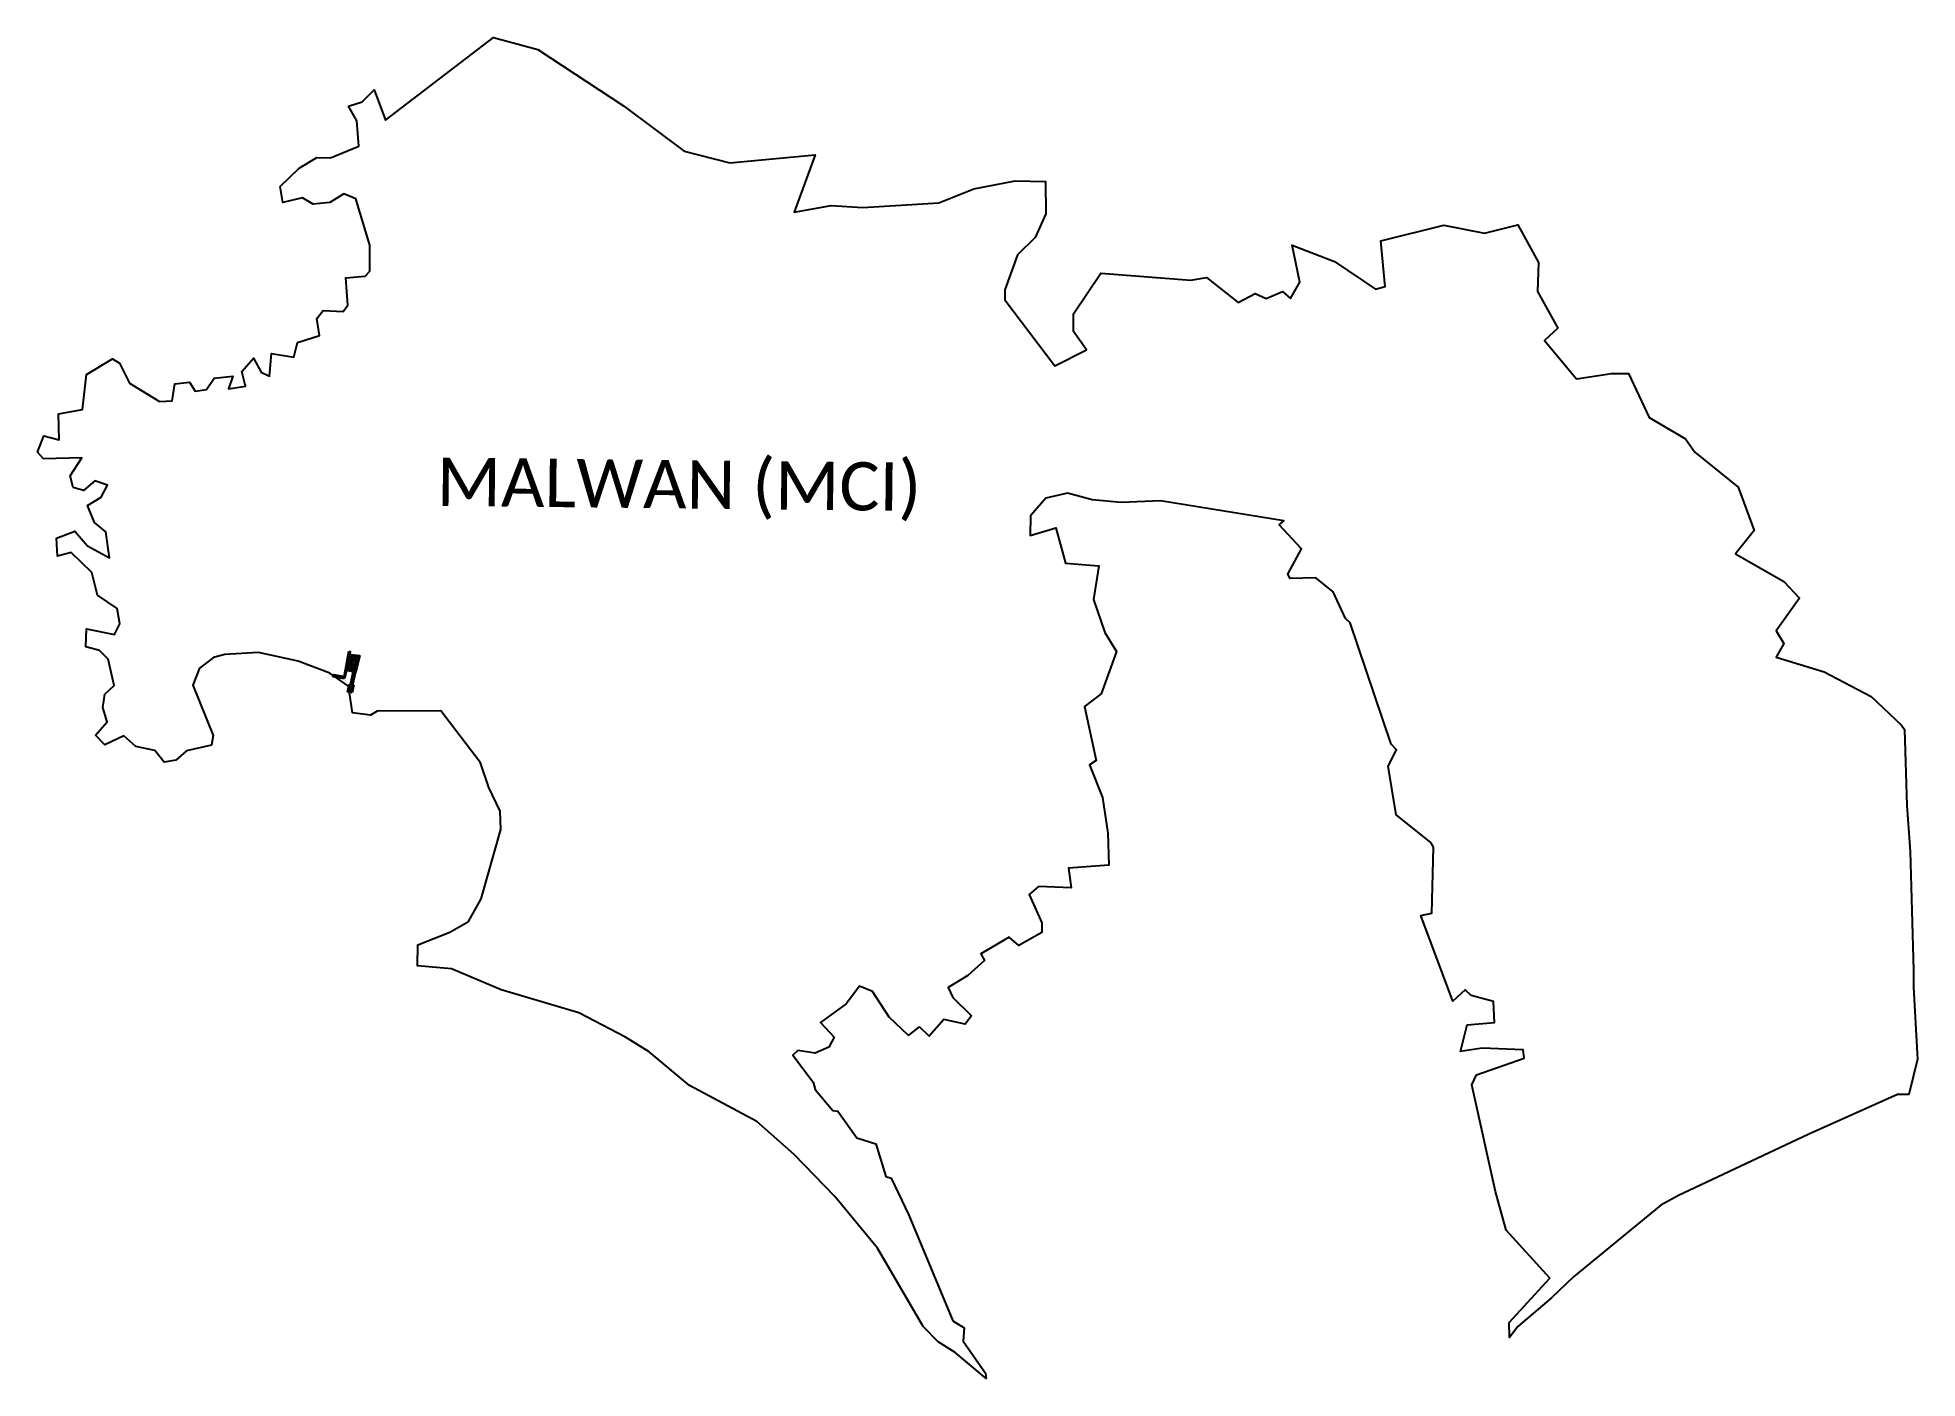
# Model space of a CAD drawing. Header units: metres. Extents: x 334693 to 340967, y 1773231 to 1777706.
import ezdxf

# ---------------------------------------------------------------- set-up
doc = ezdxf.new("R2010")
doc.units = ezdxf.units.M
doc.header["$MEASUREMENT"] = 0
for name, color, linetype in [('JETTY', 41, 'Continuous'), ('JETTY HATCH', 220, 'Continuous'), ('village', 3, 'Continuous'), ('VILLAGE NAME', 250, 'Continuous')]:
    doc.layers.add(name, color=color, linetype=linetype)
doc.styles.get("Standard").update_dxf_attribs({"font": 'arial.ttf'})

msp = doc.modelspace()

# ---------------------------------------------------------------- linework, layer by layer
at = {"layer": 'JETTY'}
for p, q in [((335721.2, 1775596.3), (335732, 1775658.2)), ((335732, 1775658.2), (335737, 1775656.9)), ((335737, 1775656.9), (335735.5, 1775647.1)), ((335735.5, 1775647.1), (335768.4, 1775643.5)), ((335768.4, 1775643.5), (335755.5, 1775587.5)), ((335679.3, 1775572.5), (335681.6, 1775580.6)), ((335681.6, 1775580.6), (335716.2, 1775573.4)), ((335716.2, 1775573.4), (335721.2, 1775596.3)), ((335724.1, 1775593.1), (335717.8, 1775565.5)), ((335747.2, 1775589), (335724.1, 1775593.1)), ((335737.6, 1775546.6), (335747.2, 1775589)), ((335754.5, 1775587.6), (335744.7, 1775545)), ((335755.5, 1775587.5), (335754.5, 1775587.6)), ((335717.8, 1775565.5), (335679.3, 1775572.5)), ((335728, 1775522.7), (335733.8, 1775547.6)), ((335743.5, 1775519), (335728, 1775522.7)), ((335733.8, 1775547.6), (335737.6, 1775546.6)), ((335748.5, 1775544), (335743.5, 1775519)), ((335744.7, 1775545), (335748.5, 1775544))]:
    msp.add_line(p, q, dxfattribs=at)
at = {"layer": 'JETTY HATCH', "linetype": 'Continuous'}
for p, q in [((335720.5, 1775593.2), (335767.7, 1775640.4)), ((335722.5, 1775604.1), (335762.6, 1775644.1)), ((335724.4, 1775614.8), (335754.6, 1775645)), ((335726.3, 1775625.5), (335746.7, 1775645.9)), ((335728.2, 1775636.2), (335738.7, 1775646.8)), ((335760.2, 1775607.7), (335728.7, 1775639.1)), ((335730, 1775646.9), (335736.5, 1775653.4)), ((335761.8, 1775614.8), (335730, 1775646.7)), ((335735.9, 1775649.6), (335731.3, 1775654.2)), ((335731.9, 1775657.6), (335732.3, 1775658.1)), ((335763.5, 1775622), (335738.7, 1775646.8)), ((335765.1, 1775629.2), (335748.7, 1775645.7)), ((335766.8, 1775636.4), (335758.6, 1775644.6)), ((335680.6, 1775572.3), (335679.5, 1775573.4)), ((335691.5, 1775570.3), (335681.5, 1775580.3)), ((335681.7, 1775572.1), (335688.8, 1775579.1)), ((335689.2, 1775570.7), (335696.1, 1775577.6)), ((335702.3, 1775568.3), (335692.2, 1775578.4)), ((335696.6, 1775569.3), (335703.4, 1775576.1)), ((335713.1, 1775566.3), (335703.4, 1775576.1)), ((335704.1, 1775568), (335710.7, 1775574.5)), ((335711.6, 1775566.6), (335720, 1775575)), ((335718.7, 1775569.5), (335714.6, 1775573.7)), ((335720.4, 1775576.7), (335717.5, 1775579.6)), ((335718, 1775581.9), (335722.6, 1775586.4)), ((335722, 1775583.9), (335719.1, 1775586.8)), ((335723.6, 1775591.2), (335720.7, 1775594.1)), ((335731.9, 1775591.7), (335722.1, 1775601.5)), ((335742.7, 1775589.8), (335723.4, 1775609.1)), ((335754.3, 1775587), (335724.7, 1775616.6)), ((335756.8, 1775593.3), (335726, 1775624.1)), ((335758.5, 1775600.5), (335727.4, 1775631.6)), ((335728.5, 1775592.3), (335765.1, 1775628.9)), ((335736, 1775591), (335762.4, 1775617.4)), ((335743.3, 1775571.8), (335753.1, 1775581.6)), ((335743.5, 1775589.6), (335759.8, 1775605.9)), ((335751, 1775572.6), (335744.9, 1775578.7)), ((335745.9, 1775583.2), (335757.1, 1775594.5)), ((335752.7, 1775579.8), (335746.5, 1775585.9)), ((335730.9, 1775522), (335728.5, 1775524.5)), ((335729.2, 1775522.4), (335748, 1775541.1)), ((335742.5, 1775519.3), (335730.1, 1775531.6)), ((335730.3, 1775532.3), (335745.2, 1775547.2)), ((335744.9, 1775525.7), (335731.8, 1775538.8)), ((335733, 1775543.8), (335736.2, 1775547)), ((335746.3, 1775533.1), (335733.5, 1775546)), ((335736.4, 1775520.7), (335745.7, 1775530)), ((335738.1, 1775548.9), (335747.9, 1775558.7)), ((335747.8, 1775540.4), (335738.3, 1775550)), ((335746.1, 1775551), (335740, 1775557.2)), ((335740.7, 1775560.3), (335750.5, 1775570.2)), ((335747.7, 1775558.2), (335741.6, 1775564.4)), ((335749.4, 1775565.4), (335743.2, 1775571.6))]:
    msp.add_line(p, q, dxfattribs=at)
at = {"layer": 'village'}
msp.add_lwpolyline([(337600.1, 1774375.2), (337636.3, 1774404)], dxfattribs=at)
at = {"layer": 'village', "color": 3, "true_color": 0x00ff00}
for points in [[(337600.1, 1774375.2, 0), (337535.3, 1774435.9, 0), (337480.4, 1774522.6, 0), (337436.1, 1774539.5, 0), (337391.9, 1774481.4, 0), (337306.1, 1774418.3, 0), (337352.4, 1774369.8, 0), (337334.4, 1774336.4, 0), (337288.5, 1774316.7, 0), (337230.6, 1774325.7, 0), (337213.9, 1774309.4, 0), (337281.4, 1774219.3, 0), (337288.3, 1774195.4, 0), (337347.1, 1774124.5, 0), (337364.4, 1774122.6, 0), (337427.8, 1774034, 0), (337490.5, 1774013.6, 0), (337524.2, 1773904.7, 0), (337542.6, 1773899.1, 0), (337601.1, 1773776.1, 0), (337747.5, 1773423.2, 0), (337785.6, 1773399.3, 0), (337782.4, 1773355.3, 0), (337856.8, 1773247.8, 0), (337859.1, 1773230.8, 0), (337755.5, 1773317.8, 0), (337699.5, 1773352.4, 0), (337649.4, 1773403.6, 0), (337496.2, 1773665.5, 0), (337354.1, 1773837.7, 0), (337218.6, 1773977.9, 0), (337093.6, 1774088.3, 0), (336869.4, 1774208.1, 0), (336734.1, 1774320.4, 0), (336655.1, 1774369.3, 0), (336499.5, 1774450.4, 0), (336240.6, 1774527.5, 0), (336074.7, 1774598.2, 0), (335961, 1774607.5, 0), (335962.4, 1774677.7, 0), (336069.4, 1774720.1, 0), (336131.1, 1774755.8, 0), (336173.7, 1774831.6, 0), (336239.7, 1775062.5, 0), (336237, 1775124.5, 0), (336199.1, 1775202.6, 0), (336171.5, 1775285, 0), (336039.7, 1775458.3, 0), (335827, 1775457.4, 0), (335804.3, 1775444.8, 0), (335744.4, 1775452.5, 0), (335731.2, 1775541.1, 0), (335668.8, 1775584, 0), (335563.1, 1775624.2, 0), (335430.6, 1775653.9, 0), (335318.4, 1775647.3, 0), (335280.7, 1775637.1, 0), (335233.5, 1775601.6, 0), (335211.7, 1775544, 0), (335279, 1775376.7, 0), (335273.7, 1775344.4, 0), (335189.9, 1775325.5, 0), (335155.2, 1775294.4, 0), (335116.1, 1775287, 0), (335084.9, 1775325.9, 0), (335021.8, 1775339.3, 0), (334980.9, 1775375.4, 0), (334918.2, 1775345.4, 0), (334887.1, 1775377.2, 0), (334925.9, 1775422.4, 0), (334911.4, 1775469.9, 0), (334918, 1775514.7, 0), (334948.5, 1775543, 0), (334929.5, 1775631, 0), (334899.8, 1775660.1, 0), (334854.9, 1775672.3, 0), (334857.1, 1775732.5, 0), (334949.7, 1775713.8, 0), (334967.6, 1775748.9, 0), (334958.7, 1775800.7, 0), (334893.9, 1775844.8, 0), (334875, 1775920.2, 0), (334805.7, 1775986.8, 0), (334759.8, 1775975.1, 0), (334756.3, 1776035.3, 0), (334817.7, 1776058.3, 0), (334860.1, 1776009.7, 0), (334933.3, 1775969.8, 0), (334921.3, 1776056.5, 0), (334883.2, 1776086.9, 0), (334860.3, 1776144, 0), (334906.2, 1776172.5, 0), (334926.8, 1776211.9, 0), (334884.7, 1776226.9, 0), (334847.2, 1776194.3, 0), (334812.1, 1776203.8, 0), (334802, 1776242.9, 0), (334840.6, 1776303.4, 0), (334713.3, 1776299.5, 0), (334693.5, 1776321.7, 0), (334713.9, 1776376.4, 0), (334765.9, 1776363, 0), (334763.7, 1776449.7, 0), (334843.3, 1776464.5, 0), (334856.2, 1776580.8, 0), (334943.8, 1776633.4, 0), (334966.4, 1776619.6, 0), (335000.6, 1776552.8, 0), (335100.6, 1776490.7, 0), (335142.6, 1776493.9, 0), (335151.8, 1776549.9, 0), (335200.8, 1776556, 0), (335219.2, 1776525.4, 0), (335257, 1776531.4, 0), (335283.2, 1776569.4, 0), (335344.7, 1776575.6, 0), (335331.1, 1776533.4, 0), (335387, 1776542.4, 0), (335375.4, 1776591.2, 0), (335414.1, 1776636.4, 0), (335439.7, 1776589.1, 0), (335467.9, 1776575.3, 0), (335474.2, 1776651, 0), (335548.5, 1776639.1, 0), (335560.7, 1776688.2, 0), (335634.6, 1776711.3, 0), (335625.7, 1776768.6, 0), (335646.4, 1776795.3, 0), (335713.6, 1776791.8, 0), (335728.8, 1776812.9, 0), (335722.4, 1776903.9, 0), (335786.6, 1776909.4, 0), (335802.8, 1776925.9, 0), (335802.1, 1777012.7, 0), (335755.1, 1777168.2, 0), (335715.7, 1777184.4, 0), (335668.5, 1777155, 0), (335612.8, 1777150.4, 0), (335577.5, 1777170.7, 0), (335511.5, 1777155.6, 0), (335502.7, 1777209.3, 0), (335566.2, 1777269.7, 0), (335625.8, 1777305.5, 0), (335671.3, 1777304.8, 0), (335765.9, 1777342.9, 0), (335758.9, 1777427.5, 0), (335731.6, 1777476.9, 0), (335776.9, 1777491.8, 0), (335816.5, 1777531.2, 0), (335854.5, 1777430, 0), (336214.7, 1777705.8, 0), (336362.9, 1777666.1, 0), (336649.1, 1777478.2, 0), (336851.4, 1777326.8, 0), (337004, 1777288.3, 0), (337288, 1777314.6, 0), (337219, 1777122.7, 0), (337341.5, 1777145.9, 0), (337447.8, 1777138.9, 0), (337701.4, 1777154.2, 0), (337818, 1777201, 0), (337956.1, 1777227.5, 0), (338057.8, 1777225.5, 0), (338058.7, 1777117.4, 0), (338022.5, 1777038.6, 0), (337964.3, 1776980.3, 0), (337921.7, 1776863.5, 0), (337921.5, 1776830.8, 0), (338088.2, 1776610.2, 0), (338194.3, 1776663.6, 0), (338150.6, 1776724.9, 0), (338150.3, 1776783.9, 0), (338242.3, 1776919.4, 0), (338542, 1776896.5, 0), (338594.1, 1776905, 0), (338700.4, 1776821.5, 0), (338757.4, 1776851.6, 0), (338793.9, 1776834.7, 0), (338848.5, 1776858.4, 0), (338875.3, 1776835, 0), (338905.7, 1776889.5, 0), (338880, 1777012.5, 0), (339022.1, 1776958.7, 0), (339158.1, 1776866, 0), (339190.4, 1776875, 0), (339176.5, 1777027.9, 0), (339387, 1777079.4, 0), (339522.7, 1777053.2, 0), (339633.8, 1777080.5, 0), (339702.8, 1776955.5, 0), (339699.3, 1776857.9, 0), (339767.6, 1776736.4, 0), (339722.9, 1776694.8, 0), (339829.9, 1776567.4, 0), (339946.4, 1776585, 0), (340002.5, 1776584.6, 0), (340071.6, 1776437.7, 0), (340192.9, 1776367.1, 0), (340223.8, 1776322.6, 0), (340369.1, 1776205.8, 0), (340422.6, 1776060.9, 0), (340359.8, 1775982.4, 0), (340521.6, 1775890.7, 0), (340573.2, 1775834.8, 0), (340495.9, 1775725.8, 0), (340521.5, 1775683.3, 0), (340495.6, 1775637.5, 0), (340655.7, 1775588.6, 0), (340812.5, 1775507.1, 0), (340913.8, 1775410.6, 0), (340923.7, 1775396.9, 0), (340932.2, 1775142.5, 0), (340942.5, 1774988.9, 0), (340954.6, 1774592.9, 0), (340953.9, 1774536, 0), (340967.2, 1774295.7, 0)], [(340967.2, 1774295.7, 0), (340938.1, 1774178.4, 0), (340900.4, 1774178.4, 0), (340602.5, 1774044.9, 0), (340169.3, 1773840.8, 0), (340111.1, 1773809.5, 0), (339819.6, 1773570.3, 0), (339745.5, 1773499.4, 0), (339633.8, 1773404.2, 0), (339605.6, 1773366.8, 0), (339605, 1773417.7, 0), (339740.5, 1773565.1, 0), (339594.6, 1773725.1, 0), (339558.8, 1773855.1, 0), (339480, 1774210.6, 0), (339496.2, 1774243.6, 0), (339654.9, 1774299.6, 0), (339651, 1774327.2, 0), (339514.2, 1774332.8, 0), (339442.2, 1774321.9, 0), (339464.2, 1774411, 0), (339556, 1774418.6, 0), (339552.4, 1774489.1, 0), (339478, 1774509.3, 0), (339457.5, 1774527.2, 0), (339416.2, 1774489.5, 0), (339310.2, 1774775.2, 0), (339346.8, 1774784, 0), (339352.7, 1775003.6, 0), (339343.6, 1775019, 0), (339227.5, 1775111.4, 0), (339201.3, 1775273.7, 0), (339228.2, 1775328.4, 0), (339210.8, 1775347.2, 0), (339074.1, 1775752.7, 0), (339058.2, 1775766.6, 0), (339017.2, 1775855.8, 0), (338959.1, 1775902.9, 0), (338874.3, 1775900.1, 0), (338865.6, 1775914.6, 0), (338911.7, 1775999.5, 0), (338837, 1776079.6, 0), (338852.4, 1776093.2, 0), (338441, 1776159.7, 0), (338310.1, 1776154.5, 0), (338213.5, 1776163.1, 0), (338130.3, 1776185.3, 0), (338058.4, 1776168.9, 0), (338007, 1776109.7, 0), (338005.9, 1776044.3, 0), (338091.9, 1776069.1, 0), (338124, 1775951.2, 0), (338235.6, 1775942.9, 0), (338217.2, 1775830.1, 0), (338255.6, 1775720.1, 0), (338294.6, 1775657.1, 0), (338242.9, 1775516.1, 0), (338187.7, 1775472.8, 0), (338226.8, 1775292.7, 0), (338203.9, 1775278.3, 0), (338247, 1775169.3, 0), (338264.8, 1775050.8, 0), (338268.7, 1774943.7, 0), (338134.3, 1774933.9, 0), (338143.4, 1774868.5, 0), (338033.5, 1774872.7, 0), (338002.4, 1774845.3, 0), (338044.6, 1774751.2, 0), (338044.5, 1774718.9, 0), (337968.5, 1774676, 0), (337935.7, 1774702.9, 0), (337841.4, 1774647.6, 0), (337853.7, 1774625.5, 0), (337798.3, 1774575.2, 0), (337731.9, 1774535.3, 0), (337747.9, 1774501.7, 0), (337810.4, 1774440.8, 0), (337788.8, 1774412.6, 0), (337717.9, 1774428.3, 0), (337669.2, 1774372.5, 0), (337636.3, 1774404, 0)]]:
    msp.add_polyline3d(points, dxfattribs=at)

# ---------------------------------------------------------------- texts
at = {"layer": 'VILLAGE NAME', "insert": (336026.4, 1776304.3), "char_height": 161.109, "attachment_point": 1, "rotation": 359.37415}
msp.add_mtext_dynamic_manual_height_columns('{\\fCalibri|b0|i0|c0|p34;MALWAN (MCI)}', width=1896.868, gutter_width=805.5, heights=[0], dxfattribs=at)

doc.saveas('drawing.dxf')
